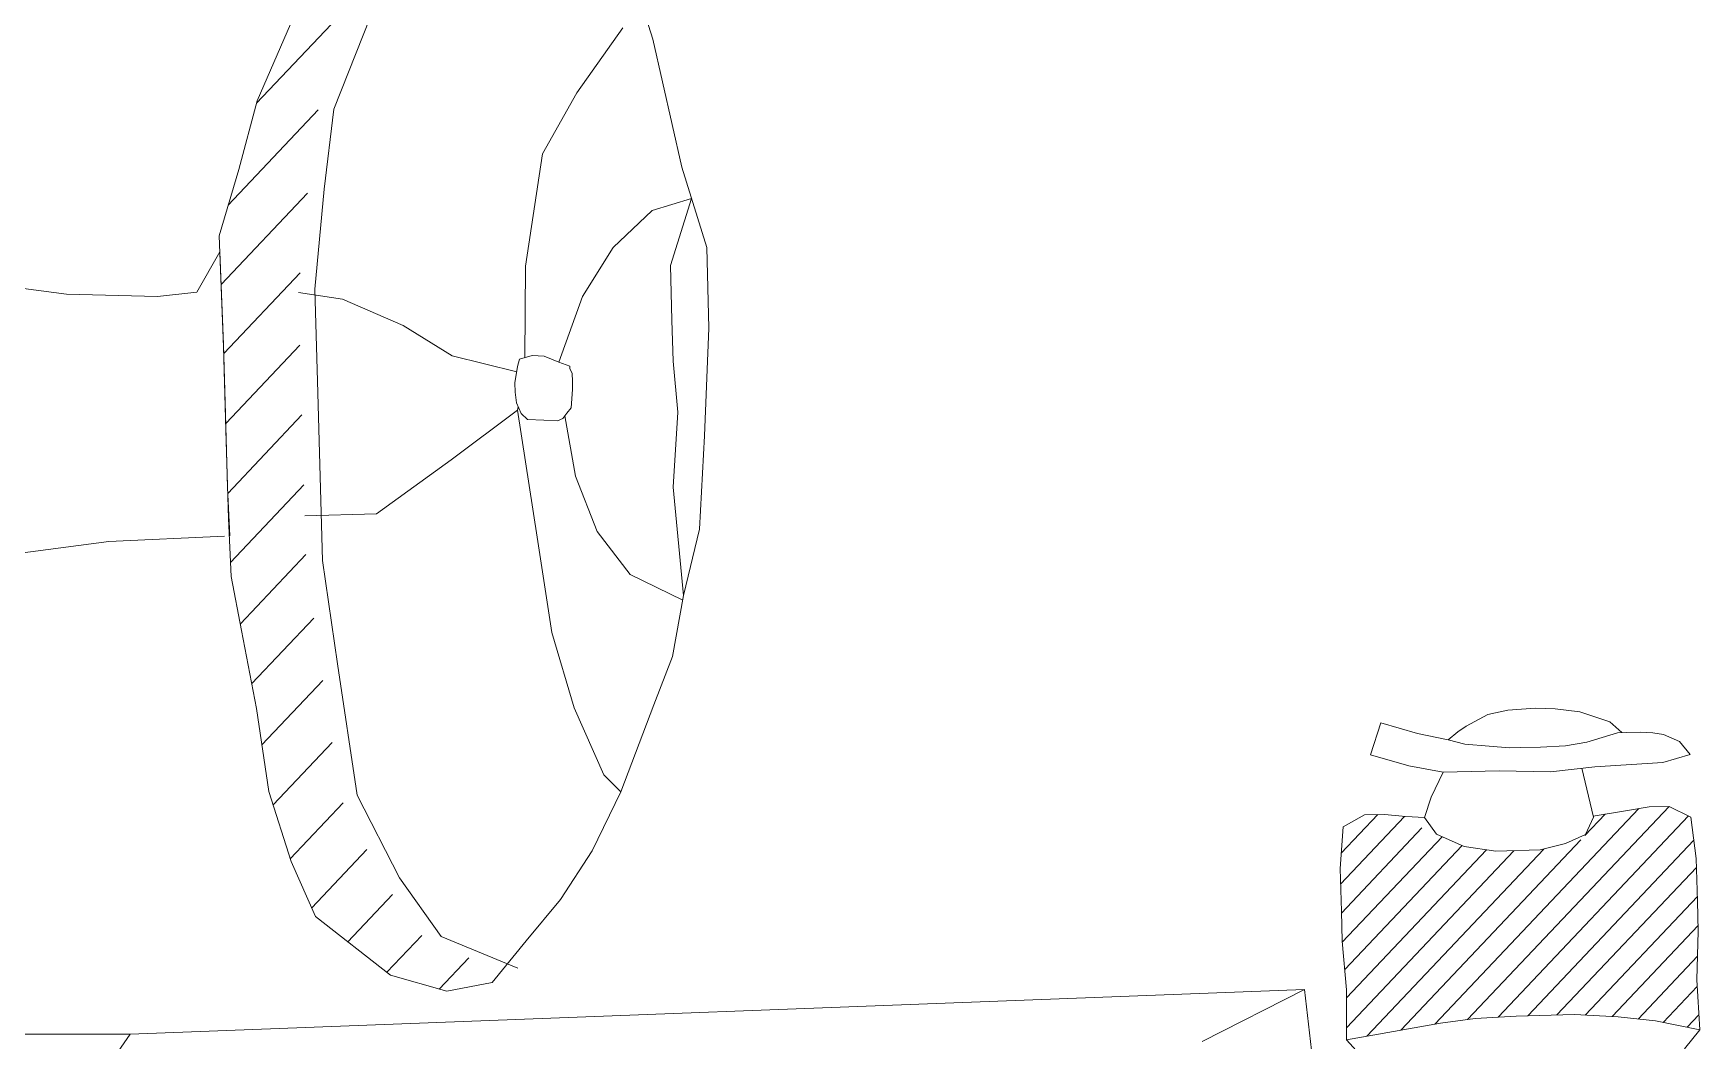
# Model space of a CAD drawing. Header units: inches. Extents: x -98933 to 1585249, y -3352739 to 192771.
# Drawn here: x 55541.58 to 55570.89, y 49473.28 to 49491.01 of the extents above; entities that cross this region are included whole.
import ezdxf

# ---------------------------------------------------------------- set-up
doc = ezdxf.new("R2010")
doc.units = ezdxf.units.IN
doc.header["$MEASUREMENT"] = 0
doc.layers.get('0').update_dxf_attribs({"lineweight": 0})
doc.layers.add('Smoke Detector', color=3, linetype='Continuous', lineweight=25)

# ---------------------------------------------------------------- blocks, each defined once
blk = doc.blocks.new('fg')
at = {"lineweight": 0}
h = blk.add_hatch(dxfattribs=at)
h.set_pattern_fill('ANSI31', color=256, scale=0.2997451708914478, angle=-358.389481674652, style=0)
h.set_pattern_definition([(46.61051832842479, (1326.2005836924, 10599.01949066913), (-0.311761873481565, 0.2947101527194695), [])])
h.paths.add_polyline_path([(1256.112066902548, 10715.96907392893), (1256.132405487704, 10715.24569925609), (1256.153976718375, 10714.47848355247), (1256.17778453587, 10713.97568548406), (1256.269194007182, 10713.50518238428), (1256.398027362553, 10712.82873350639), (1256.50614761309, 10712.10782692504), (1256.698968578166, 10711.49899049144), (1256.91003735704, 10711.02229382298), (1257.561248393747, 10710.51409697694), (1258.04836309297, 10710.37422844777), (1258.4415329195, 10710.45109626246), (1258.521534875046, 10710.54777503167), (1257.856454521861, 10710.82225881708), (1257.49510890352, 10711.33202461694), (1257.127920571587, 10712.04959597572), (1256.957090207128, 10713.18862857244), (1256.827749719763, 10714.08619569632), (1256.801457473084, 10715.02132196949), (1256.783929311997, 10715.64473936509), (1256.761532207736, 10716.44132859895), (1256.841209563601, 10717.31011106219), (1256.925755214921, 10718.00572166895), (1257.314576007469, 10718.98718118412), (1258.06357634444, 10720.37859171882), (1257.857251525387, 10720.29600845349), (1257.27828207707, 10719.79709887045), (1257.029111811003, 10719.28552434037), (1256.692159231803, 10718.77148170061), (1256.40341172941, 10718.10523003773), (1256.244488419739, 10717.50844153743), (1256.073479288603, 10716.93393582707)])
h = blk.add_hatch(dxfattribs=at)
h.set_pattern_fill('ANSI31', color=252, scale=0.1248938212047699, angle=-358.389481674652, style=0)
h.set_pattern_definition([(46.61051832842479, (1280.854820966589, 10664.21772710959), (-0.1299007806173188, 0.1227958969664456), [])])
h.paths.add_polyline_path([(1268.213385512008, 10710.1506068673), (1268.538343344476, 10710.11659260983), (1268.920739425804, 10710.0388234869), (1268.896131035184, 10710.47232779466), (1268.9091013621, 10710.89448294511), (1268.901782364126, 10711.15479494436), (1268.891326655746, 10711.52666912201), (1268.84398954975, 10711.88510075286), (1268.655051759644, 10711.97903332103), (1268.481312220498, 10711.97414841623), (1268.295859663711, 10711.94412302503), (1268.00370836326, 10711.89538159207), (1267.910103610007, 10711.69446907832), (1267.535503282841, 10711.60019882026), (1267.150794284043, 10711.5893822448), (1266.876380950954, 10711.63128924055), (1266.505315448696, 10711.7942557784), (1266.531134144989, 10711.87341609339), (1266.18546802126, 10711.90959788038), (1266.011728482121, 10711.90471297557), (1265.828367067006, 10711.80031274884), (1265.801244331957, 10711.43978758627), (1265.811700040343, 10711.06791340862), (1265.81901903831, 10710.80760140937), (1265.855688965275, 10710.38684195685), (1265.855477228964, 10709.95263980012), (1266.670501601416, 10710.09643907722), (1266.971754938651, 10710.13727237017), (1267.327571920752, 10710.15806428641), (1267.834773247203, 10710.17232488712)])
for p, q in [((1259.61929567829, 10719.33641294051, 2.965343896802303), (1259.836527664491, 10718.64051183658, 2.965343896802303)), ((1257.458171039812, 10719.0146579713, 2.965343896802303), (1257.069350247257, 10718.03319845612, 2.965343896802303)), ((1256.40341172941, 10718.10523003772, 2.965343896802303), (1256.692159231803, 10718.77148170061, 2.965343896802303)), ((1259.176636111508, 10718.17299310214, 2.965343896802303), (1259.577141703776, 10718.73884076242, 2.965343896802303)), ((1259.836527664491, 10718.64051183658, 2.965343896802303), (1260.087414840087, 10717.52873921133, 2.965343896802303)), ((1256.24448841975, 10717.50844153742, 2.965343896802303), (1256.40341172941, 10718.10523003772, 2.965343896802303)), ((1258.87917811218, 10717.64470457296, 2.965343896802303), (1259.176636111508, 10718.17299310214, 2.965343896802303)), ((1257.069350247257, 10718.03319845612, 2.965343896802303), (1256.984804595937, 10717.33758784936, 2.965343896802303)), ((1258.733074745029, 10716.67006936228, 2.965343896802303), (1258.87917811218, 10717.64470457296, 2.965343896802303)), ((1256.073479288603, 10716.93393582707, 2.965343896802303), (1256.24448841975, 10717.50844153742, 2.965343896802303)), ((1260.087414840087, 10717.52873921133, 2.965343896802303), (1260.304646826298, 10716.83283810742, 2.965343896802303)), ((1256.984804595937, 10717.33758784936, 2.965343896802303), (1256.905127240072, 10716.46880538612, 2.965343896802303)), ((1259.829979317139, 10717.15151205536, 2.965343896802303), (1260.171856150638, 10717.25823208091, 2.965343896802303)), ((1260.171856150638, 10717.25823208091, 2.965343896802303), (1259.990011864978, 10716.67370599864, 2.965343896802303)), ((1259.492004583641, 10716.83005454125, 2.965343896802303), (1259.829979317139, 10717.15151205536, 2.965343896802303)), ((1256.073479288603, 10716.93393582707, 2.965343896802303), (1256.112066902551, 10715.96907392893, 2.965343896802303)), ((1256.079368848768, 10716.79239226167, 2.965343896802303), (1255.880583249844, 10716.44455033991, 2.965343896802303)), ((1256.079368848768, 10716.79239226167, 2.965343896802303), (1256.1115251937, 10715.9883406799, 2.965343896802303)), ((1259.226299243004, 10716.40664351504, 2.965343896802303), (1259.492004583641, 10716.83005454125, 2.965343896802303)), ((1260.304646826298, 10716.83283810742, 2.965343896802303), (1260.324369093759, 10716.13138377036, 2.965343896802303)), ((1258.725954164358, 10715.87482099643, 2.965343896802303), (1258.733074745029, 10716.67006936228, 2.965343896802303)), ((1259.990011864978, 10716.67370599864, 2.965343896802303), (1260.003317012295, 10716.20048691724, 2.965343896802303)), ((1254.748844901143, 10716.42761079898, 2.965343896802303), (1253.896592599369, 10716.53757346408, 2.965343896802303)), ((1256.905127240072, 10716.46880538612, 2.965343896802303), (1256.927524344341, 10715.67221615227, 2.965343896802303)), ((1255.539046163703, 10716.40518649549, 2.965343896802303), (1254.748844901143, 10716.42761079898, 2.965343896802303)), ((1255.880583249844, 10716.44455033991, 2.965343896802303), (1255.539046163703, 10716.40518649549, 2.965343896802303)), ((1257.144892598386, 10716.38278397859, 2.965343896802303), (1256.76153220774, 10716.44132859894, 2.965343896802303)), ((1257.671817326263, 10716.15496711469, 2.965343896802303), (1257.144892598386, 10716.38278397859, 2.965343896802303)), ((1259.021884268011, 10715.83454323419, 2.965343896802303), (1259.226299243004, 10716.40664351504, 2.965343896802303)), ((1260.003317012295, 10716.20048691724, 2.965343896802303), (1260.013295875316, 10715.84557251636, 2.965343896802303)), ((1258.095693803338, 10715.88959146096, 2.965343896802303), (1257.671817326263, 10716.15496711469, 2.965343896802303)), ((1260.324369093759, 10716.13138377036, 2.965343896802303), (1260.284734861107, 10715.19760408613, 2.965343896802303)), ((1256.1115251937, 10715.9883406799, 2.965343896802303), (1256.128474014673, 10715.38552845258, 2.965343896802303)), ((1256.112066902551, 10715.96907392893, 2.965343896802303), (1256.132405487704, 10715.24569925608, 2.965343896802303)), ((1258.656054617473, 10715.75095028593, 2.965343896802303), (1258.095693803338, 10715.88959146096, 2.965343896802303)), ((1258.790782087129, 10715.8929592953, 2.965343896802303), (1258.680604274086, 10715.86213248466, 2.965343896802303)), ((1258.892751975327, 10715.88658329866, 2.965343896802303), (1258.790782087129, 10715.8929592953, 2.965343896802303)), ((1259.021884268011, 10715.83454323419, 2.965343896802303), (1258.892751975327, 10715.88658329866, 2.965343896802303)), ((1258.663929429003, 10715.79696151663, 2.965343896802303), (1258.640085363065, 10715.65764455478, 2.965343896802303)), ((1258.680604274086, 10715.86213248466, 2.965343896802303), (1258.663929429003, 10715.79696151663, 2.965343896802303)), ((1259.117261111682, 10715.80046449702, 2.965343896802303), (1259.021884268011, 10715.83454323419, 2.965343896802303)), ((1259.117261111682, 10715.80046449702, 2.965343896802303), (1259.117261111682, 10715.80046449702, 2.965343896802303)), ((1259.117780458611, 10715.7819930835, 2.965343896802303), (1259.117261111682, 10715.80046449702, 2.965343896802303)), ((1259.137572083571, 10715.73633379127, 2.965343896802303), (1259.117780458611, 10715.7819930835, 2.965343896802303)), ((1259.139389818043, 10715.67168312505, 2.965343896802303), (1259.137572083571, 10715.73633379127, 2.965343896802303)), ((1260.013295875316, 10715.84557251636, 2.965343896802303), (1260.055379366939, 10715.40276185517, 2.965343896802303)), ((1256.927524344341, 10715.67221615227, 2.965343896802303), (1256.94505250542, 10715.04879875666, 2.965343896802303)), ((1258.640085363065, 10715.65764455478, 2.965343896802303), (1258.642422454577, 10715.57452211556, 2.965343896802303)), ((1259.127388498134, 10715.44026761978, 2.965343896802303), (1259.141467236091, 10715.59779639259, 2.965343896802303)), ((1259.141467236091, 10715.59779639259, 2.965343896802303), (1259.139389818043, 10715.67168312505, 2.965343896802303)), ((1258.642422454577, 10715.57452211556, 2.965343896802303), (1258.65426583826, 10715.48242394977, 2.965343896802303)), ((1258.65426583826, 10715.48242394977, 2.965343896802303), (1258.693847782564, 10715.39110568845, 2.965343896802303)), ((1258.669374114241, 10715.4475681205, 2.965343896802303), (1258.664109045952, 10715.42030950186, 2.965343896802303)), ((1256.128474014673, 10715.38552845258, 2.965343896802303), (1256.146450040229, 10714.74618203284, 2.965343896802303)), ((1258.664109045952, 10715.42030950186, 2.965343896802303), (1258.086338896661, 10714.98812474233, 2.965343896802303)), ((1258.664109045952, 10715.42030950186, 2.965343896802303), (1258.833965619742, 10714.31591134468, 2.965343896802303)), ((1258.693847782564, 10715.39110568845, 2.965343896802303), (1258.750884260284, 10715.33725057417, 2.965343896802303)), ((1258.750884260284, 10715.33725057417, 2.965343896802303), (1258.889839327803, 10715.33191446216, 2.965343896802303)), ((1258.889839327803, 10715.33191446216, 2.965343896802303), (1259.010301805661, 10715.3260584078, 2.965343896802303)), ((1259.010301805661, 10715.3260584078, 2.965343896802303), (1259.056014256745, 10715.34582968629, 2.965343896802303)), ((1259.056014256745, 10715.34582968629, 2.965343896802303), (1259.091701696252, 10715.39304884186, 2.965343896802303)), ((1259.073335078588, 10715.36874740165, 2.965343896802303), (1259.166097619418, 10714.84517513658, 2.965343896802303)), ((1259.091701696252, 10715.39304884186, 2.965343896802303), (1259.127388498134, 10715.44026761978, 2.965343896802303)), ((1260.055379366939, 10715.40276185517, 2.965343896802303), (1260.014454130127, 10714.75042053401, 2.965343896802303)), ((1256.132405487704, 10715.24569925608, 2.965343896802303), (1256.153976718375, 10714.47848355246, 2.965343896802303)), ((1260.284734861107, 10715.19760408613, 2.965343896802303), (1260.24170215426, 10714.38469663336, 2.965343896802303)), ((1256.94505250542, 10715.04879875666, 2.965343896802303), (1256.971344752099, 10714.11367248349, 2.965343896802303)), ((1258.086338896661, 10714.98812474233, 2.965343896802303), (1257.440194517145, 10714.51935573679, 2.965343896802303)), ((1256.146450040229, 10714.74618203284, 2.965343896802303), (1256.166289888137, 10714.32718364258, 2.965343896802303)), ((1259.166097619418, 10714.84517513658, 2.965343896802303), (1259.353100042583, 10714.36516927824, 2.965343896802303)), ((1260.014454130127, 10714.75042053401, 2.965343896802303), (1260.104108257004, 10713.81044586019, 2.965343896802303)), ((1256.153976718375, 10714.47848355246, 2.965343896802303), (1256.177784535881, 10713.97568548406, 2.965343896802303)), ((1257.440194517145, 10714.51935573679, 2.965343896802303), (1256.816064272309, 10714.50180753306, 2.965343896802303)), ((1256.120101509652, 10714.32499659262, 2.965343896802303), (1255.117110075625, 10714.27750429205, 2.965343896802303)), ((1258.833965619742, 10714.31591134468, 2.965343896802303), (1258.961358535922, 10713.48761274045, 2.965343896802303)), ((1259.353100042583, 10714.36516927824, 2.965343896802303), (1259.641203135234, 10713.9919910888, 2.965343896802303)), ((1260.24170215426, 10714.38469663336, 2.965343896802303), (1260.104108257004, 10713.81044586019, 2.965343896802303)), ((1256.971344752099, 10714.11367248349, 2.965343896802303), (1257.100685239467, 10713.21610535962, 2.965343896802303)), ((1256.269194007182, 10713.50518238428, 2.965343896802303), (1256.177784535881, 10713.97568548406, 2.965343896802303)), ((1259.641203135234, 10713.9919910888, 2.965343896802303), (1260.096547648609, 10713.76830267337, 2.965343896802303)), ((1260.104108257004, 10713.81044586019, 2.965343896802303), (1260.009172557045, 10713.28126980418, 2.965343896802303)), ((1256.398027362556, 10712.82873350638, 2.965343896802303), (1256.269194007182, 10713.50518238428, 2.965343896802303)), ((1258.961358535922, 10713.48761274045, 2.965343896802303), (1259.153229892152, 10712.8344354033, 2.965343896802303)), ((1260.009172557045, 10713.28126980418, 2.965343896802303), (1259.84531867547, 10712.85984506783, 2.965343896802303)), ((1257.100685239467, 10713.21610535962, 2.965343896802303), (1257.271515603923, 10712.07707276289, 2.965343896802303)), ((1259.84531867547, 10712.85984506783, 2.965343896802303), (1259.559036453978, 10712.10591170269, 2.965343896802303)), ((1256.506147613097, 10712.10782692503, 2.965343896802303), (1256.398027362556, 10712.82873350638, 2.965343896802303)), ((1259.153229892152, 10712.8344354033, 2.965343896802303), (1259.412501050334, 10712.25247637406, 2.965343896802303)), ((1266.15311225436, 10712.70324813939, 2.965343896802303), (1266.065678712242, 10712.42599870426, 2.965343896802303)), ((1266.473111206396, 10712.61184082721, 2.965343896802303), (1266.15311225436, 10712.70324813939, 2.965343896802303)), ((1266.894531196332, 10712.67653406689, 2.965343896802303), (1267.082165693668, 10712.77692963563, 2.965343896802303)), ((1267.082165693668, 10712.77692963563, 2.965343896802303), (1267.255723209917, 10712.8135160859, 2.965343896802303)), ((1267.255723209917, 10712.8135160859, 2.965343896802303), (1267.493309989851, 10712.83076512355, 2.965343896802303)), ((1267.493309989851, 10712.83076512355, 2.965343896802303), (1267.668054930196, 10712.82510930878, 2.965343896802303)), ((1267.668054930196, 10712.82510930878, 2.965343896802303), (1267.880398001234, 10712.79937293697, 2.965343896802303)), ((1267.880398001234, 10712.79937293697, 2.965343896802303), (1268.142099242199, 10712.71161100543, 2.965343896802303)), ((1268.142099242199, 10712.71161100543, 2.965343896802303), (1268.245211391113, 10712.6193901429, 2.965343896802303)), ((1266.739208121489, 10712.5559091488, 2.965343896802303), (1266.473111206396, 10712.61184082721, 2.965343896802303)), ((1266.739208121489, 10712.5559091488, 2.965343896802303), (1266.821859042982, 10712.62693080337, 2.965343896802303)), ((1266.883125984823, 10712.51767992891, 2.965343896802303), (1266.739208121489, 10712.5559091488, 2.965343896802303)), ((1266.821859042982, 10712.62693080337, 2.965343896802303), (1266.894531196332, 10712.67653406689, 2.965343896802303)), ((1268.208207238153, 10712.61834972478, 2.965343896802303), (1267.940684149584, 10712.5368456638, 2.965343896802303)), ((1268.282215544073, 10712.62043056102, 2.965343896802303), (1268.208207238153, 10712.61834972478, 2.965343896802303)), ((1268.403800483145, 10712.6238490739, 2.965343896802303), (1268.282215544073, 10712.62043056102, 2.965343896802303)), ((1268.515109732703, 10712.61640968522, 2.965343896802303), (1268.403800483145, 10712.6238490739, 2.965343896802303)), ((1268.605422480465, 10712.60309560963, 2.965343896802303), (1268.515109732703, 10712.61640968522, 2.965343896802303)), ((1268.744648013966, 10712.5435967834, 2.965343896802303), (1268.605422480465, 10712.60309560963, 2.965343896802303)), ((1266.065678712242, 10712.42599870426, 2.965343896802303), (1266.396398742225, 10712.32960833477, 2.965343896802303)), ((1267.095172130255, 10712.50250419633, 2.965343896802303), (1266.883125984823, 10712.51767992891, 2.965343896802303)), ((1267.270213991996, 10712.48628789211, 2.965343896802303), (1267.095172130255, 10712.50250419633, 2.965343896802303)), ((1267.365367528185, 10712.48896325298, 2.965343896802303), (1267.270213991996, 10712.48628789211, 2.965343896802303)), ((1267.539815542932, 10712.49386807747, 2.965343896802303), (1267.365367528185, 10712.48896325298, 2.965343896802303)), ((1267.75640582529, 10712.50524227844, 2.965343896802303), (1267.539815542932, 10712.49386807747, 2.965343896802303)), ((1267.940684149584, 10712.5368456638, 2.965343896802303), (1267.75640582529, 10712.50524227844, 2.965343896802303)), ((1268.601679091032, 10712.35990589124, 2.965343896802303), (1268.837781259801, 10712.42995752603, 2.965343896802303)), ((1268.837781259801, 10712.42995752603, 2.965343896802303), (1268.744648013966, 10712.5435967834, 2.965343896802303)), ((1266.396398742225, 10712.32960833477, 2.965343896802303), (1266.694213502709, 10712.27456844335, 2.965343896802303)), ((1266.694213502709, 10712.27456844335, 2.965343896802303), (1266.591163386569, 10712.05746619487, 2.965343896802303)), ((1266.694213502709, 10712.27456844335, 2.965343896802303), (1267.180553528917, 10712.28824250246, 2.965343896802303)), ((1267.180553528917, 10712.28824250246, 2.965343896802303), (1267.62519721148, 10712.27960639115, 2.965343896802303)), ((1267.62519721148, 10712.27960639115, 2.965343896802303), (1268.010206760489, 10712.32213808024, 2.965343896802303)), ((1267.999414665279, 10711.88616563216, 2.965343896802303), (1267.898147798438, 10712.3097590186, 2.965343896802303)), ((1268.010206760489, 10712.32213808024, 2.965343896802303), (1268.601679091032, 10712.35990589124, 2.965343896802303)), ((1259.412501050334, 10712.25247637406, 2.965343896802303), (1259.559036453978, 10712.10591170269, 2.965343896802303)), ((1256.698968578166, 10711.49899049144, 2.965343896802303), (1256.506147613097, 10712.10782692503, 2.965343896802303)), ((1257.271515603923, 10712.07707276289, 2.965343896802303), (1257.638703935867, 10711.35950140411, 2.965343896802303)), ((1259.559036453978, 10712.10591170269, 2.965343896802303), (1259.309866187919, 10711.59433717263, 2.965343896802303)), ((1266.591163386569, 10712.05746619487, 2.965343896802303), (1266.533992668279, 10711.88218034707, 2.965343896802303)), ((1268.295859663711, 10711.94412302502, 2.965343896802303), (1268.481312220508, 10711.97414841623, 2.965343896802303)), ((1268.481312220508, 10711.97414841623, 2.965343896802303), (1268.655051759644, 10711.97903332102, 2.965343896802303)), ((1268.655051759644, 10711.97903332102, 2.965343896802303), (1268.84398954975, 10711.88510075286, 2.965343896802303)), ((1266.011728482121, 10711.90471297557, 2.965343896802303), (1265.82836706701, 10711.80031274883, 2.965343896802303)), ((1266.18546802126, 10711.90959788037, 2.965343896802303), (1266.011728482121, 10711.90471297557, 2.965343896802303)), ((1266.372314669708, 10711.89004014773, 2.965343896802303), (1266.18546802126, 10711.90959788037, 2.965343896802303)), ((1266.533992668279, 10711.88218034707, 2.965343896802303), (1266.372314669708, 10711.89004014773, 2.965343896802303)), ((1266.533992668279, 10711.88218034707, 2.965343896802303), (1266.637454919619, 10711.73622205668, 2.965343896802303)), ((1267.929137107599, 10711.73532242936, 2.965343896802303), (1267.999414665279, 10711.88616563216, 2.965343896802303)), ((1267.997460630922, 10711.89433924369, 2.965343896802303), (1268.295859663711, 10711.94412302502, 2.965343896802303)), ((1268.84398954975, 10711.88510075286, 2.965343896802303), (1268.891326655746, 10711.52666912201, 2.965343896802303)), ((1265.82836706701, 10711.80031274883, 2.965343896802303), (1265.801244331957, 10711.43978758627, 2.965343896802303)), ((1266.637454919619, 10711.73622205668, 2.965343896802303), (1266.876380950958, 10711.63128924055, 2.965343896802303)), ((1267.757488710125, 10711.65606268903, 2.965343896802303), (1267.929137107599, 10711.73532242936, 2.965343896802303)), ((1259.309866187919, 10711.59433717263, 2.965343896802303), (1259.036284900732, 10711.16982731283, 2.965343896802303)), ((1266.876380950958, 10711.63128924055, 2.965343896802303), (1267.150794284043, 10711.5893822448, 2.965343896802303)), ((1267.150794284043, 10711.5893822448, 2.965343896802303), (1267.535503282841, 10711.60019882026, 2.965343896802303)), ((1267.535503282841, 10711.60019882026, 2.965343896802303), (1267.757488710125, 10711.65606268903, 2.965343896802303)), ((1256.91003735704, 10711.02229382298, 2.965343896802303), (1256.698968578166, 10711.49899049144, 2.965343896802303)), ((1265.801244331957, 10711.43978758627, 2.965343896802303), (1265.811700040343, 10711.06791340862, 2.965343896802303)), ((1268.891326655746, 10711.52666912201, 2.965343896802303), (1268.901782364126, 10711.15479494436, 2.965343896802303)), ((1257.638703935867, 10711.35950140411, 2.965343896802303), (1258.000049554193, 10710.84973560426, 2.965343896802303)), ((1268.901782364126, 10711.15479494436, 2.965343896802303), (1268.909101362103, 10710.8944829451, 2.965343896802303)), ((1257.561248393747, 10710.51409697694, 2.965343896802303), (1256.91003735704, 10711.02229382298, 2.965343896802303)), ((1265.811700040343, 10711.06791340862, 2.965343896802303), (1265.819019038317, 10710.80760140936, 2.965343896802303)), ((1258.000049554193, 10710.84973560426, 2.965343896802303), (1258.665129907382, 10710.57525181884, 2.965343896802303)), ((1268.909101362103, 10710.8944829451, 2.965343896802303), (1268.896131035188, 10710.47232779466, 2.965343896802303)), ((1258.738908910116, 10710.81046178764, 2.965343896802303), (1258.4415329195, 10710.45109626246, 2.965343896802303)), ((1265.819019038317, 10710.80760140936, 2.965343896802303), (1265.855688965282, 10710.38684195685, 2.965343896802303)), ((1265.491182701658, 10710.38776689743, 2.965343896802303), (1255.30081038364, 10710.00199907841, 2.965343896802303)), ((1258.048363092981, 10710.37422844776, 2.965343896802303), (1257.561248393747, 10710.51409697694, 2.965343896802303)), ((1258.4415329195, 10710.45109626246, 2.965343896802303), (1258.048363092981, 10710.37422844776, 2.965343896802303)), ((1264.603891751048, 10709.93603092183, 2.965343896802303), (1265.491182701669, 10710.38776689742, 2.965343896802303)), ((1265.491182701669, 10710.38776689742, 2.965343896802303), (1265.721154610466, 10708.43496523532, 2.965343896802303)), ((1265.855688965282, 10710.38684195685, 2.965343896802303), (1265.855477228964, 10709.95263980012, 2.965343896802303)), ((1268.896131035188, 10710.47232779466, 2.965343896802303), (1268.920739425804, 10710.0388234869, 2.965343896802303)), ((1265.855477228964, 10709.95263980012, 2.965343896802303), (1266.670501601416, 10710.09643907722, 2.965343896802303)), ((1266.670501601416, 10710.09643907722, 2.965343896802303), (1266.971754938651, 10710.13727237017, 2.965343896802303)), ((1266.971754938651, 10710.13727237017, 2.965343896802303), (1267.327571920759, 10710.15806428641, 2.965343896802303)), ((1267.327571920759, 10710.15806428641, 2.965343896802303), (1267.834773247203, 10710.17232488712, 2.965343896802303)), ((1267.834773247203, 10710.17232488712, 2.965343896802303), (1268.213385512008, 10710.15060686729, 2.965343896802303)), ((1268.213385512008, 10710.15060686729, 2.965343896802303), (1268.538343344476, 10710.11659260983, 2.965343896802303)), ((1268.538343344476, 10710.11659260983, 2.965343896802303), (1268.920739425804, 10710.0388234869, 2.965343896802303)), ((1255.30081038364, 10710.0019990784, 2.965343896802303), (1248.750419198463, 10709.99707597757, 2.965343896802303)), ((1255.118860567541, 10709.73873949458, 2.965343896802303), (1255.30081038364, 10710.0019990784, 2.965343896802303)), ((1265.855477228964, 10709.95263980012, 2.965343896802303), (1265.996517658055, 10709.79533233727, 2.965343896802303)), ((1268.920739425804, 10710.0388234869, 2.965343896802303), (1268.788760617666, 10709.87383974615, 2.965343896802303))]:
    blk.add_line(p, q, dxfattribs=at)
at = {"color": 1, "lineweight": 0}
for p, q in [((1255.117110075625, 10714.27750429205, 2.965343896802303), (1254.174183483607, 10714.15453332986, 2.965343896802303)), ((1259.036284900732, 10711.16982731283, 2.965343896802303), (1258.738908910116, 10710.81046178764, 2.965343896802303))]:
    blk.add_line(p, q, dxfattribs=at)

msp = doc.modelspace()

# ---------------------------------------------------------------- block references
at = {"layer": 'Smoke Detector', "color": 10, "linetype": 'ByBlock', "lineweight": -2, "xscale": 2.027240146067925, "yscale": 2.027240146591794, "zscale": 2.027240146339881}
msp.add_blockref('fg', (52998.48237517671, 27761.65342358014, -4.829082646690997), dxfattribs=at)

doc.saveas('drawing.dxf')
